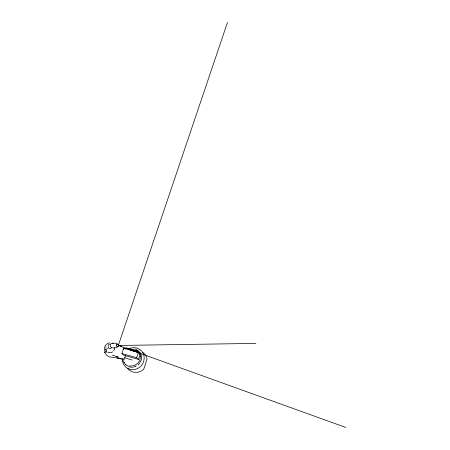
<?xml version="1.0" encoding="UTF-8"?>
<svg xmlns="http://www.w3.org/2000/svg" width="450" height="450" viewBox="0 0 450 450"><rect width="100%" height="100%" fill="white"/><g stroke="black" fill="none" stroke-linecap="round" stroke-linejoin="round"><path stroke-width="0.67" d="M108.096 346.084L108.557 344.694L109.884 343.986M108.264 346.748C107.859 348.891 111.369 349.256 111.566 347.147M114.525 348.981L114.553 347.715M141.677 359.072L141.384 354.769M141.272 359.443L141.03 360.495M123.463 349.397L123.542 348.452L125.499 349.048M138.471 359.421L140.231 354.088L138.398 352.333L123.654 348.171L121.849 353.537L123.851 355.275L138.471 359.421L136.62 357.716L121.849 353.537M136.62 357.716L138.398 352.333M114.452 349.284L113.698 350.882M345.915 427.5L118.294 345.471L227.458 22.5M140.951 360.748L138.87 364.191M116.37 345.308L116.516 344.869M125.741 355.478L123.958 359.685L116.978 357.975M105.812 347.327L105.975 346.843M107.544 348.199L105.722 349.83M137.976 364.967L138.724 364.348M112.776 351.838L111.212 352.665L108.653 352.642M117.562 346.911L115.757 347.85L113.31 347.867M135.585 366.351L136.26 366.024M134.37 366.66L134.848 366.548M132.846 367.324L129.639 367.02L126 364.916M112.539 343.221L116.134 343.249L117.608 344.053M118.294 345.471L255.926 343.401M126.022 347.766L138.167 351.202L140.276 352.862L139.579 352.772M125.668 348.817L126.146 348.874M139.776 353.936L138.206 352.434M123.283 358.836L109.142 356.788L106.853 355.5L104.355 351.759L104.479 352.446M129.876 348.913L129.352 348.981M137.205 351.231L136.766 351.073L137.312 351.219M139.573 353.902L140.231 354.088M131.169 349.273L135.951 350.736M130.686 350.156L138.195 352.423M124.667 357.761L132.064 360.039M112.444 355.129L118.339 357.126M116.325 356.619L118.142 357.244M118.547 345.274L121.922 346.466M136.547 351.09L136.834 351.197M108.293 352.474L107.612 352.147M122.462 359.443L124.734 363.555L125.848 364.787M125.657 364.624L125.972 364.888M123.998 362.346L124.346 362.638M133.627 366.907L133.931 367.166M135.011 366.474L135.309 366.733M106.808 351.467L106.093 350.438M140.558 353.177L140.816 353.424M139.179 351.191L138.859 350.882M137.919 350.134L137.801 350.021M127.806 368.376C131.451 373.506 139.466 373.601 143.741 369.208L147.077 358.959A11.087 10.457 -50.3 0 0 142.543 352.294M105.924 350.134L105.643 348.941M106.509 351.394L106.492 351.163M140.377 356.22L140.394 356.563A8.921 8.398 -49.4 0 1 129.594 365.856M112.837 347.873A2.374 2.216 -78.1 0 1 110.256 346.027L110.362 344.801L111.021 343.777A2.374 2.216 -78.1 0 1 113.214 343.305M128.981 348.823A11.289 10.631 -49.7 0 1 143.809 355.185A11.289 10.631 -49.7 0 1 134.618 369.512A11.289 10.631 -49.7 0 1 122.366 359.134M140.017 354.274A8.921 8.398 -49.4 0 1 140.377 356.22M134.724 348.981A8.921 8.398 -49.4 0 1 138.026 350.961M106.194 352.716A5.856 5.676 -38.6 0 1 109.575 342.776M118.176 346.489A1.249 1.164 -78.9 0 0 118.013 344.34A1.249 1.164 -78.9 0 0 116.347 345.611A1.249 1.164 -78.9 0 0 118.176 346.489"/></g></svg>
